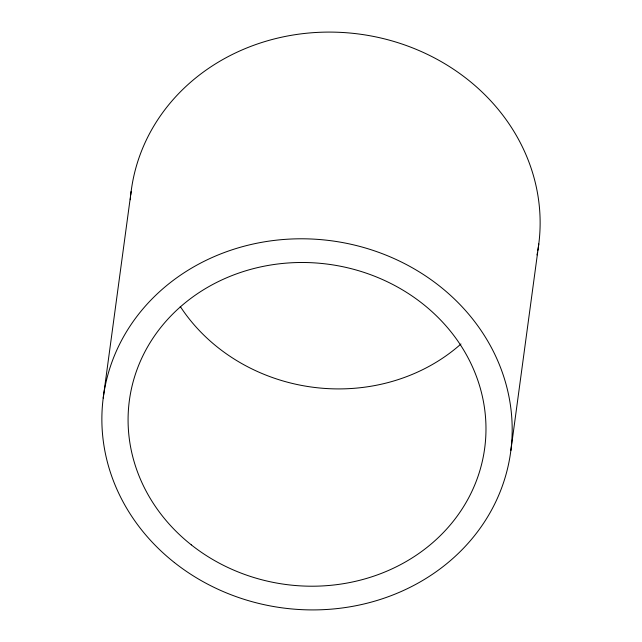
<?xml version="1.0" encoding="UTF-8"?>
<svg xmlns="http://www.w3.org/2000/svg" width="642" height="642" viewBox="0 0 642 642"><rect width="100%" height="100%" fill="white"/><g stroke="black" fill="none" stroke-linecap="round" stroke-linejoin="round"><path stroke-width="0.96" d="M103.201 398.096L131.153 191.396M510.847 450.604L538.798 243.904M537.531 252.202A205.504 185.177 7.7 0 1 537.009 254.946M130.302 199.742A205.504 185.177 7.7 0 1 130.535 196.958M130.719 195.104A205.504 185.177 7.7 0 1 359.905 34.162A205.504 185.177 7.7 0 1 537.844 250.364M460.972 343.984A179.254 161.527 7.7 0 1 180.233 306.419M174.343 562.504A205.504 185.177 7.7 0 0 508.881 462.561A205.504 185.177 7.7 0 0 237.853 247.989A205.504 185.177 7.7 0 0 174.343 562.504M191.292 544.857A179.254 161.527 7.7 0 0 483.097 457.682A179.254 161.527 7.7 0 0 246.688 270.515A179.254 161.527 7.7 0 0 191.292 544.857"/></g></svg>
